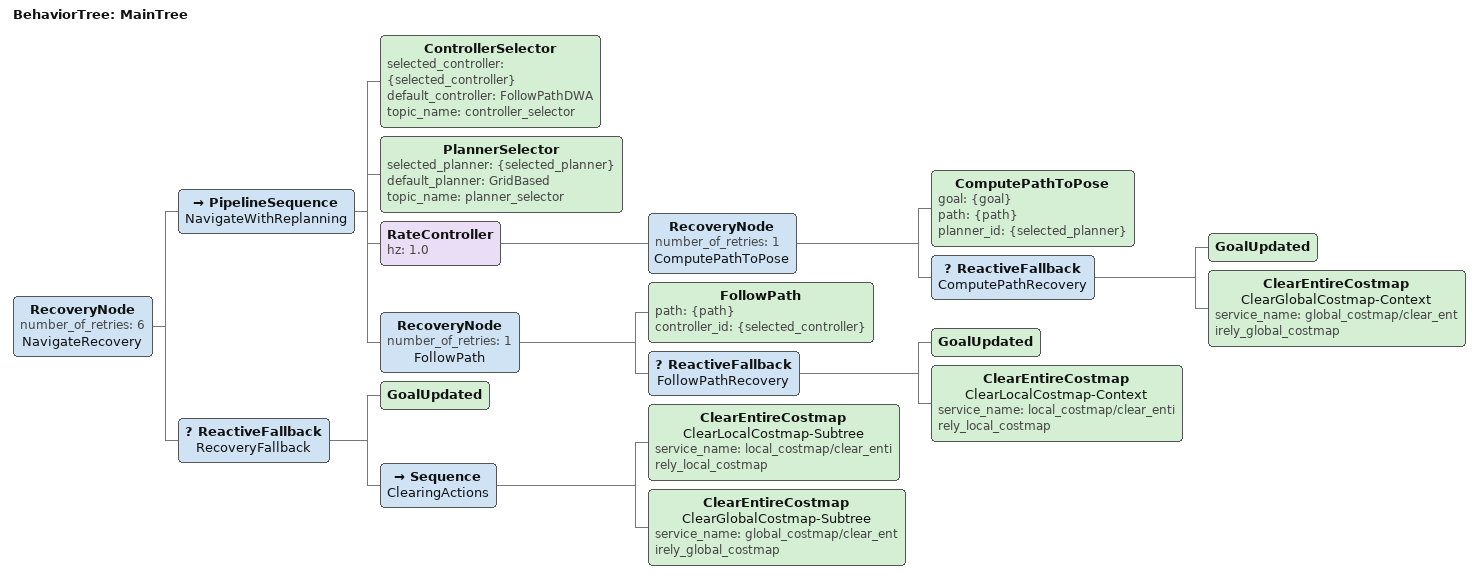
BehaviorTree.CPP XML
<root BTCPP_format="4" main_tree_to_execute="MainTree">
  <BehaviorTree ID="MainTree">
    <RecoveryNode number_of_retries="6" name="NavigateRecovery">
      <PipelineSequence name="NavigateWithReplanning">
        <ControllerSelector selected_controller="{selected_controller}"
          default_controller="FollowPathDWA"
          topic_name="controller_selector"/>
        <PlannerSelector selected_planner="{selected_planner}"
          default_planner="GridBased"
          topic_name="planner_selector"/>
        <RateController hz="1.0">
          <RecoveryNode number_of_retries="1" name="ComputePathToPose">
            <ComputePathToPose goal="{goal}"
              path="{path}"
              planner_id="{selected_planner}"/>
            <ReactiveFallback name="ComputePathRecovery">
              <GoalUpdated/>
              <ClearEntireCostmap name="ClearGlobalCostmap-Context"
                service_name="global_costmap/clear_entirely_global_costmap"/>
            </ReactiveFallback>
          </RecoveryNode>
        </RateController>
        <RecoveryNode number_of_retries="1" name="FollowPath">
          <FollowPath path="{path}"
            controller_id="{selected_controller}"/>
          <ReactiveFallback name="FollowPathRecovery">
            <GoalUpdated/>
            <ClearEntireCostmap name="ClearLocalCostmap-Context"
              service_name="local_costmap/clear_entirely_local_costmap"/>
          </ReactiveFallback>
        </RecoveryNode>
      </PipelineSequence>
      <ReactiveFallback name="RecoveryFallback">
        <GoalUpdated/>
        <Sequence name="ClearingActions">
          <ClearEntireCostmap name="ClearLocalCostmap-Subtree"
            service_name="local_costmap/clear_entirely_local_costmap"/>
          <ClearEntireCostmap name="ClearGlobalCostmap-Subtree"
            service_name="global_costmap/clear_entirely_global_costmap"/>
        </Sequence>
      </ReactiveFallback>
    </RecoveryNode>
  </BehaviorTree>
</root>
